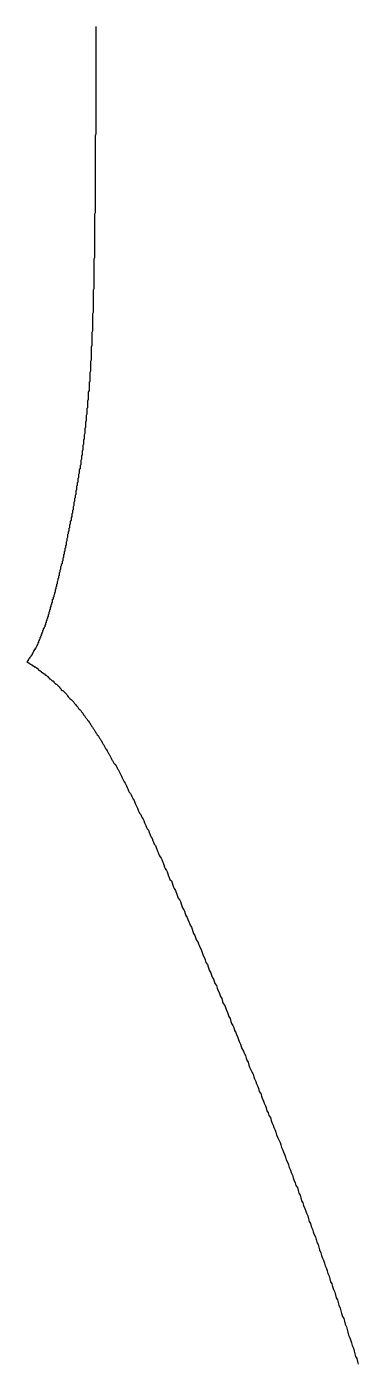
# Model space of a CAD drawing. Header units: millimetres. Extents: x 289 to 9778, y -894 to 6380.
# Drawn here: x 7183.21 to 7188, y -395.86 to -376.56 of the extents above; entities that cross this region are included whole.
import ezdxf

# ---------------------------------------------------------------- set-up
doc = ezdxf.new("R2010")
doc.units = ezdxf.units.MM

msp = doc.modelspace()

# ---------------------------------------------------------------- linework, layer by layer
for points in [[(7184.21, -376.553, 0), (7184.21, -376.573, 0), (7184.21, -376.593, 0), (7184.21, -376.613, 0), (7184.21, -376.643, 0), (7184.21, -376.663, 0), (7184.21, -376.683, 0), (7184.21, -376.703, 0), (7184.21, -376.723, 0), (7184.21, -376.743, 0), (7184.21, -376.763, 0), (7184.21, -376.783, 0), (7184.21, -376.803, 0), (7184.21, -376.833, 0), (7184.21, -376.853, 0), (7184.21, -376.873, 0), (7184.21, -376.893, 0), (7184.21, -376.913, 0), (7184.21, -376.933, 0), (7184.21, -376.963, 0), (7184.21, -376.983, 0), (7184.21, -377.003, 0), (7184.21, -377.023, 0), (7184.21, -377.053, 0), (7184.21, -377.073, 0), (7184.21, -377.093, 0), (7184.21, -377.113, 0), (7184.21, -377.143, 0), (7184.21, -377.163, 0), (7184.21, -377.183, 0), (7184.21, -377.213, 0), (7184.21, -377.233, 0), (7184.21, -377.253, 0), (7184.21, -377.283, 0), (7184.21, -377.303, 0), (7184.21, -377.323, 0), (7184.21, -377.353, 0), (7184.21, -377.373, 0), (7184.21, -377.393, 0), (7184.21, -377.423, 0), (7184.21, -377.443, 0), (7184.21, -377.473, 0), (7184.21, -377.493, 0), (7184.21, -377.513, 0), (7184.21, -377.543, 0), (7184.21, -377.563, 0), (7184.21, -377.593, 0), (7184.21, -377.613, 0), (7184.21, -377.633, 0), (7184.21, -377.663, 0), (7184.21, -377.683, 0), (7184.21, -377.713, 0), (7184.21, -377.733, 0), (7184.21, -377.763, 0), (7184.21, -377.783, 0), (7184.21, -377.813, 0), (7184.21, -377.833, 0), (7184.21, -377.853, 0), (7184.21, -377.883, 0), (7184.21, -377.903, 0), (7184.21, -377.933, 0), (7184.21, -377.953, 0), (7184.21, -377.983, 0), (7184.21, -378.003, 0), (7184.21, -378.033, 0), (7184.21, -378.053, 0), (7184.21, -378.083, 0), (7184.21, -378.103, 0), (7184.2, -378.133, 0), (7184.2, -378.153, 0), (7184.2, -378.183, 0), (7184.2, -378.203, 0), (7184.2, -378.233, 0), (7184.2, -378.253, 0), (7184.2, -378.283, 0), (7184.2, -378.313, 0), (7184.2, -378.333, 0), (7184.2, -378.363, 0), (7184.2, -378.383, 0), (7184.2, -378.413, 0), (7184.2, -378.433, 0), (7184.2, -378.463, 0), (7184.2, -378.483, 0), (7184.2, -378.513, 0), (7184.2, -378.533, 0), (7184.2, -378.563, 0), (7184.2, -378.583, 0), (7184.2, -378.613, 0), (7184.2, -378.633, 0), (7184.2, -378.663, 0), (7184.2, -378.683, 0), (7184.2, -378.713, 0), (7184.2, -378.743, 0), (7184.2, -378.763, 0), (7184.2, -378.793, 0), (7184.2, -378.813, 0), (7184.2, -378.843, 0), (7184.2, -378.863, 0), (7184.2, -378.893, 0), (7184.2, -378.913, 0), (7184.2, -378.943, 0), (7184.2, -378.963, 0), (7184.2, -378.993, 0), (7184.2, -379.013, 0), (7184.2, -379.043, 0), (7184.2, -379.063, 0), (7184.2, -379.093, 0), (7184.2, -379.113, 0), (7184.2, -379.143, 0), (7184.2, -379.163, 0), (7184.2, -379.193, 0), (7184.2, -379.213, 0), (7184.2, -379.243, 0), (7184.19, -379.263, 0), (7184.19, -379.293, 0), (7184.19, -379.313, 0), (7184.19, -379.343, 0), (7184.19, -379.363, 0), (7184.19, -379.393, 0), (7184.19, -379.413, 0), (7184.19, -379.443, 0), (7184.19, -379.463, 0), (7184.19, -379.483, 0), (7184.19, -379.513, 0), (7184.19, -379.533, 0), (7184.19, -379.563, 0), (7184.19, -379.583, 0), (7184.19, -379.613, 0), (7184.19, -379.633, 0), (7184.19, -379.653, 0), (7184.19, -379.683, 0), (7184.19, -379.703, 0), (7184.19, -379.733, 0), (7184.19, -379.753, 0), (7184.19, -379.773, 0), (7184.19, -379.803, 0), (7184.19, -379.823, 0), (7184.19, -379.843, 0), (7184.19, -379.873, 0), (7184.19, -379.893, 0), (7184.18, -379.913, 0), (7184.18, -379.943, 0), (7184.18, -379.963, 0), (7184.18, -379.983, 0), (7184.18, -380.013, 0), (7184.18, -380.033, 0), (7184.18, -380.053, 0), (7184.18, -380.083, 0), (7184.18, -380.103, 0), (7184.18, -380.123, 0), (7184.18, -380.143, 0), (7184.18, -380.173, 0), (7184.18, -380.193, 0), (7184.18, -380.213, 0), (7184.18, -380.233, 0), (7184.18, -380.263, 0), (7184.18, -380.283, 0), (7184.18, -380.303, 0), (7184.18, -380.323, 0), (7184.18, -380.343, 0), (7184.17, -380.363, 0), (7184.17, -380.393, 0), (7184.17, -380.413, 0), (7184.17, -380.433, 0), (7184.17, -380.453, 0), (7184.17, -380.473, 0), (7184.17, -380.493, 0), (7184.17, -380.513, 0), (7184.17, -380.533, 0), (7184.17, -380.553, 0), (7184.17, -380.573, 0), (7184.17, -380.603, 0), (7184.17, -380.623, 0), (7184.17, -380.643, 0), (7184.17, -380.663, 0), (7184.17, -380.683, 0), (7184.16, -380.703, 0), (7184.16, -380.723, 0), (7184.16, -380.743, 0), (7184.16, -380.763, 0), (7184.16, -380.783, 0), (7184.16, -380.793, 0), (7184.16, -380.813, 0), (7184.16, -380.833, 0), (7184.16, -380.853, 0), (7184.16, -380.873, 0), (7184.16, -380.893, 0), (7184.16, -380.913, 0), (7184.16, -380.933, 0), (7184.16, -380.953, 0), (7184.15, -380.973, 0), (7184.15, -380.983, 0), (7184.15, -381.003, 0), (7184.15, -381.023, 0), (7184.15, -381.043, 0), (7184.15, -381.063, 0), (7184.15, -381.083, 0), (7184.15, -381.093, 0), (7184.15, -381.113, 0), (7184.15, -381.133, 0), (7184.15, -381.153, 0), (7184.15, -381.163, 0), (7184.14, -381.183, 0), (7184.14, -381.203, 0), (7184.14, -381.223, 0), (7184.14, -381.233, 0), (7184.14, -381.253, 0), (7184.14, -381.273, 0), (7184.14, -381.293, 0), (7184.14, -381.303, 0), (7184.14, -381.323, 0), (7184.14, -381.343, 0), (7184.14, -381.353, 0), (7184.14, -381.373, 0), (7184.13, -381.393, 0), (7184.13, -381.403, 0), (7184.13, -381.423, 0), (7184.13, -381.443, 0), (7184.13, -381.453, 0), (7184.13, -381.473, 0), (7184.13, -381.493, 0), (7184.13, -381.503, 0), (7184.13, -381.523, 0), (7184.13, -381.533, 0), (7184.12, -381.553, 0), (7184.12, -381.573, 0), (7184.12, -381.583, 0), (7184.12, -381.603, 0), (7184.12, -381.613, 0), (7184.12, -381.633, 0), (7184.12, -381.643, 0), (7184.12, -381.663, 0), (7184.12, -381.683, 0), (7184.11, -381.693, 0), (7184.11, -381.713, 0), (7184.11, -381.723, 0), (7184.11, -381.743, 0), (7184.11, -381.753, 0), (7184.11, -381.773, 0), (7184.11, -381.783, 0), (7184.11, -381.803, 0), (7184.11, -381.813, 0), (7184.1, -381.833, 0), (7184.1, -381.843, 0), (7184.1, -381.863, 0), (7184.1, -381.873, 0), (7184.1, -381.893, 0), (7184.1, -381.903, 0), (7184.1, -381.913, 0), (7184.1, -381.933, 0), (7184.1, -381.943, 0), (7184.09, -381.963, 0), (7184.09, -381.973, 0), (7184.09, -381.993, 0), (7184.09, -382.003, 0), (7184.09, -382.013, 0), (7184.09, -382.033, 0), (7184.09, -382.043, 0), (7184.09, -382.063, 0), (7184.08, -382.073, 0), (7184.08, -382.083, 0), (7184.08, -382.103, 0), (7184.08, -382.113, 0), (7184.08, -382.133, 0), (7184.08, -382.143, 0), (7184.08, -382.153, 0), (7184.07, -382.173, 0), (7184.07, -382.183, 0), (7184.07, -382.193, 0), (7184.07, -382.213, 0), (7184.07, -382.223, 0), (7184.07, -382.243, 0), (7184.07, -382.253, 0), (7184.06, -382.263, 0), (7184.06, -382.283, 0), (7184.06, -382.293, 0), (7184.06, -382.303, 0), (7184.06, -382.323, 0), (7184.06, -382.333, 0), (7184.06, -382.343, 0), (7184.05, -382.363, 0), (7184.05, -382.373, 0), (7184.05, -382.383, 0), (7184.05, -382.393, 0), (7184.05, -382.413, 0), (7184.05, -382.423, 0), (7184.05, -382.433, 0), (7184.04, -382.453, 0), (7184.04, -382.463, 0), (7184.04, -382.473, 0), (7184.04, -382.493, 0), (7184.04, -382.503, 0), (7184.04, -382.513, 0), (7184.03, -382.523, 0), (7184.03, -382.543, 0), (7184.03, -382.553, 0), (7184.03, -382.563, 0), (7184.03, -382.583, 0), (7184.03, -382.593, 0), (7184.02, -382.603, 0), (7184.02, -382.613, 0), (7184.02, -382.633, 0), (7184.02, -382.643, 0), (7184.02, -382.653, 0), (7184.02, -382.673, 0), (7184.01, -382.683, 0), (7184.01, -382.693, 0), (7184.01, -382.703, 0), (7184.01, -382.723, 0), (7184.01, -382.733, 0), (7184.01, -382.743, 0), (7184, -382.753, 0), (7184, -382.773, 0), (7184, -382.783, 0), (7184, -382.793, 0), (7184, -382.803, 0), (7183.99, -382.823, 0), (7183.99, -382.833, 0), (7183.99, -382.843, 0), (7183.99, -382.853, 0), (7183.99, -382.873, 0), (7183.99, -382.883, 0), (7183.98, -382.893, 0), (7183.98, -382.903, 0), (7183.98, -382.923, 0), (7183.98, -382.933, 0), (7183.98, -382.943, 0), (7183.97, -382.953, 0), (7183.97, -382.973, 0), (7183.97, -382.983, 0), (7183.97, -382.993, 0), (7183.97, -383.003, 0), (7183.96, -383.023, 0), (7183.96, -383.033, 0), (7183.96, -383.043, 0), (7183.96, -383.053, 0), (7183.96, -383.073, 0), (7183.95, -383.083, 0), (7183.95, -383.093, 0), (7183.95, -383.103, 0), (7183.95, -383.123, 0), (7183.95, -383.133, 0), (7183.94, -383.143, 0), (7183.94, -383.153, 0), (7183.94, -383.173, 0), (7183.94, -383.183, 0), (7183.93, -383.193, 0), (7183.93, -383.213, 0), (7183.93, -383.223, 0), (7183.93, -383.233, 0), (7183.93, -383.243, 0), (7183.92, -383.263, 0), (7183.92, -383.273, 0), (7183.92, -383.283, 0), (7183.92, -383.293, 0), (7183.92, -383.313, 0), (7183.91, -383.323, 0), (7183.91, -383.333, 0), (7183.91, -383.353, 0), (7183.91, -383.363, 0), (7183.9, -383.373, 0), (7183.9, -383.383, 0), (7183.9, -383.403, 0), (7183.9, -383.413, 0), (7183.89, -383.423, 0), (7183.89, -383.443, 0), (7183.89, -383.453, 0), (7183.89, -383.463, 0), (7183.89, -383.473, 0), (7183.88, -383.493, 0), (7183.88, -383.503, 0), (7183.88, -383.513, 0), (7183.88, -383.533, 0), (7183.87, -383.543, 0), (7183.87, -383.553, 0), (7183.87, -383.573, 0), (7183.87, -383.583, 0), (7183.86, -383.593, 0), (7183.86, -383.603, 0), (7183.86, -383.623, 0), (7183.86, -383.633, 0), (7183.85, -383.643, 0), (7183.85, -383.663, 0), (7183.85, -383.673, 0), (7183.85, -383.683, 0), (7183.84, -383.703, 0), (7183.84, -383.713, 0), (7183.84, -383.723, 0), (7183.84, -383.743, 0), (7183.83, -383.753, 0), (7183.83, -383.763, 0), (7183.83, -383.773, 0), (7183.83, -383.793, 0), (7183.82, -383.803, 0), (7183.82, -383.813, 0), (7183.82, -383.833, 0), (7183.82, -383.843, 0), (7183.81, -383.853, 0), (7183.81, -383.873, 0), (7183.81, -383.883, 0), (7183.8, -383.893, 0), (7183.8, -383.913, 0), (7183.8, -383.923, 0), (7183.8, -383.933, 0), (7183.79, -383.953, 0), (7183.79, -383.963, 0), (7183.79, -383.973, 0), (7183.79, -383.983, 0), (7183.78, -384.003, 0), (7183.78, -384.013, 0), (7183.78, -384.023, 0), (7183.78, -384.043, 0), (7183.77, -384.053, 0), (7183.77, -384.063, 0), (7183.77, -384.083, 0), (7183.76, -384.093, 0), (7183.76, -384.103, 0), (7183.76, -384.113, 0), (7183.76, -384.133, 0), (7183.75, -384.143, 0), (7183.75, -384.153, 0), (7183.75, -384.173, 0), (7183.74, -384.183, 0), (7183.74, -384.193, 0), (7183.74, -384.203, 0), (7183.74, -384.223, 0), (7183.73, -384.233, 0), (7183.73, -384.243, 0), (7183.73, -384.263, 0), (7183.73, -384.273, 0), (7183.72, -384.283, 0), (7183.72, -384.293, 0), (7183.72, -384.313, 0), (7183.71, -384.323, 0), (7183.71, -384.333, 0), (7183.71, -384.343, 0), (7183.7, -384.363, 0), (7183.7, -384.373, 0), (7183.7, -384.383, 0), (7183.7, -384.393, 0), (7183.69, -384.413, 0), (7183.69, -384.423, 0), (7183.69, -384.433, 0), (7183.68, -384.443, 0), (7183.68, -384.463, 0), (7183.68, -384.473, 0), (7183.68, -384.483, 0), (7183.67, -384.493, 0), (7183.67, -384.513, 0), (7183.67, -384.523, 0), (7183.66, -384.533, 0), (7183.66, -384.543, 0), (7183.66, -384.553, 0), (7183.65, -384.573, 0), (7183.65, -384.583, 0), (7183.65, -384.593, 0), (7183.65, -384.603, 0), (7183.64, -384.613, 0), (7183.64, -384.633, 0), (7183.64, -384.643, 0), (7183.63, -384.653, 0), (7183.63, -384.663, 0), (7183.63, -384.673, 0), (7183.62, -384.693, 0), (7183.62, -384.703, 0), (7183.62, -384.713, 0), (7183.62, -384.723, 0), (7183.61, -384.733, 0), (7183.61, -384.743, 0), (7183.61, -384.753, 0), (7183.6, -384.773, 0), (7183.6, -384.783, 0), (7183.6, -384.793, 0), (7183.59, -384.803, 0), (7183.59, -384.813, 0), (7183.59, -384.823, 0), (7183.58, -384.833, 0), (7183.58, -384.853, 0), (7183.58, -384.863, 0), (7183.58, -384.873, 0), (7183.57, -384.883, 0), (7183.57, -384.893, 0), (7183.57, -384.903, 0), (7183.56, -384.913, 0), (7183.56, -384.923, 0), (7183.56, -384.933, 0), (7183.55, -384.943, 0), (7183.55, -384.963, 0), (7183.55, -384.973, 0), (7183.54, -384.983, 0), (7183.54, -384.993, 0), (7183.54, -385.003, 0), (7183.53, -385.013, 0), (7183.53, -385.023, 0), (7183.53, -385.033, 0), (7183.53, -385.043, 0), (7183.52, -385.053, 0), (7183.52, -385.063, 0), (7183.52, -385.073, 0), (7183.51, -385.083, 0), (7183.51, -385.093, 0), (7183.51, -385.103, 0), (7183.5, -385.113, 0), (7183.5, -385.123, 0), (7183.5, -385.133, 0), (7183.49, -385.143, 0), (7183.49, -385.153, 0), (7183.49, -385.163, 0), (7183.48, -385.173, 0), (7183.48, -385.183, 0), (7183.48, -385.193, 0), (7183.47, -385.203, 0), (7183.47, -385.213, 0), (7183.47, -385.223, 0), (7183.46, -385.233, 0), (7183.46, -385.243, 0), (7183.46, -385.243, 0), (7183.45, -385.253, 0), (7183.45, -385.263, 0), (7183.45, -385.273, 0), (7183.44, -385.283, 0), (7183.44, -385.293, 0), (7183.44, -385.303, 0), (7183.43, -385.313, 0), (7183.43, -385.323, 0), (7183.43, -385.323, 0), (7183.42, -385.333, 0), (7183.42, -385.343, 0), (7183.42, -385.353, 0), (7183.41, -385.363, 0), (7183.41, -385.373, 0), (7183.41, -385.373, 0), (7183.4, -385.383, 0), (7183.4, -385.393, 0), (7183.4, -385.403, 0), (7183.39, -385.413, 0), (7183.39, -385.413, 0), (7183.39, -385.423, 0), (7183.38, -385.433, 0), (7183.38, -385.443, 0), (7183.38, -385.453, 0), (7183.37, -385.453, 0), (7183.37, -385.463, 0), (7183.37, -385.473, 0), (7183.36, -385.483, 0), (7183.36, -385.483, 0), (7183.36, -385.493, 0), (7183.35, -385.503, 0), (7183.35, -385.503, 0), (7183.35, -385.513, 0), (7183.34, -385.523, 0), (7183.34, -385.533, 0), (7183.34, -385.533, 0), (7183.33, -385.543, 0), (7183.33, -385.553, 0), (7183.32, -385.553, 0), (7183.32, -385.563, 0), (7183.32, -385.573, 0), (7183.31, -385.573, 0), (7183.31, -385.583, 0), (7183.31, -385.583, 0), (7183.3, -385.593, 0), (7183.3, -385.603, 0), (7183.3, -385.603, 0), (7183.29, -385.613, 0), (7183.29, -385.613, 0), (7183.29, -385.623, 0), (7183.28, -385.633, 0), (7183.28, -385.633, 0), (7183.28, -385.643, 0), (7183.27, -385.643, 0), (7183.27, -385.653, 0), (7183.27, -385.653, 0), (7183.26, -385.663, 0), (7183.26, -385.663, 0), (7183.25, -385.673, 0), (7183.25, -385.673, 0), (7183.25, -385.683, 0), (7183.24, -385.683, 0), (7183.24, -385.693, 0), (7183.24, -385.693, 0), (7183.23, -385.703, 0), (7183.23, -385.703, 0), (7183.23, -385.713, 0), (7183.22, -385.713, 0), (7183.22, -385.723, 0), (7183.22, -385.723, 0), (7183.21, -385.733, 0)], [(7183.21, -385.733, 0), (7183.22, -385.733, 0), (7183.23, -385.743, 0), (7183.23, -385.743, 0), (7183.24, -385.743, 0), (7183.25, -385.753, 0), (7183.25, -385.753, 0), (7183.26, -385.763, 0), (7183.27, -385.763, 0), (7183.27, -385.763, 0), (7183.28, -385.773, 0), (7183.29, -385.773, 0), (7183.29, -385.783, 0), (7183.3, -385.783, 0), (7183.31, -385.793, 0), (7183.32, -385.793, 0), (7183.32, -385.803, 0), (7183.33, -385.803, 0), (7183.34, -385.813, 0), (7183.35, -385.813, 0), (7183.35, -385.823, 0), (7183.36, -385.823, 0), (7183.37, -385.833, 0), (7183.38, -385.843, 0), (7183.38, -385.843, 0), (7183.39, -385.853, 0), (7183.4, -385.853, 0), (7183.41, -385.863, 0), (7183.42, -385.863, 0), (7183.42, -385.873, 0), (7183.43, -385.883, 0), (7183.44, -385.883, 0), (7183.45, -385.893, 0), (7183.46, -385.903, 0), (7183.47, -385.903, 0), (7183.47, -385.913, 0), (7183.48, -385.923, 0), (7183.49, -385.923, 0), (7183.5, -385.933, 0), (7183.51, -385.943, 0), (7183.52, -385.943, 0), (7183.52, -385.953, 0), (7183.53, -385.963, 0), (7183.54, -385.973, 0), (7183.55, -385.973, 0), (7183.56, -385.983, 0), (7183.57, -385.993, 0), (7183.58, -386.003, 0), (7183.59, -386.003, 0), (7183.6, -386.013, 0), (7183.6, -386.023, 0), (7183.61, -386.033, 0), (7183.62, -386.043, 0), (7183.63, -386.053, 0), (7183.64, -386.053, 0), (7183.65, -386.063, 0), (7183.66, -386.073, 0), (7183.67, -386.083, 0), (7183.68, -386.093, 0), (7183.69, -386.103, 0), (7183.7, -386.113, 0), (7183.71, -386.123, 0), (7183.71, -386.133, 0), (7183.72, -386.143, 0), (7183.73, -386.143, 0), (7183.74, -386.153, 0), (7183.75, -386.163, 0), (7183.76, -386.173, 0), (7183.77, -386.183, 0), (7183.78, -386.193, 0), (7183.79, -386.203, 0), (7183.8, -386.223, 0), (7183.81, -386.233, 0), (7183.82, -386.243, 0), (7183.83, -386.253, 0), (7183.84, -386.263, 0), (7183.85, -386.273, 0), (7183.86, -386.283, 0), (7183.87, -386.293, 0), (7183.88, -386.303, 0), (7183.89, -386.313, 0), (7183.9, -386.333, 0), (7183.91, -386.343, 0), (7183.92, -386.353, 0), (7183.93, -386.363, 0), (7183.94, -386.373, 0), (7183.95, -386.383, 0), (7183.96, -386.403, 0), (7183.97, -386.413, 0), (7183.98, -386.423, 0), (7183.99, -386.433, 0), (7184, -386.453, 0), (7184.01, -386.463, 0), (7184.02, -386.473, 0), (7184.03, -386.493, 0), (7184.04, -386.503, 0), (7184.05, -386.513, 0), (7184.06, -386.533, 0), (7184.07, -386.543, 0), (7184.08, -386.553, 0), (7184.09, -386.573, 0), (7184.1, -386.583, 0), (7184.11, -386.603, 0), (7184.12, -386.613, 0), (7184.13, -386.633, 0), (7184.14, -386.643, 0), (7184.15, -386.663, 0), (7184.16, -386.673, 0), (7184.17, -386.693, 0), (7184.18, -386.703, 0), (7184.19, -386.723, 0), (7184.2, -386.733, 0), (7184.21, -386.753, 0), (7184.22, -386.763, 0), (7184.23, -386.783, 0), (7184.24, -386.793, 0), (7184.25, -386.813, 0), (7184.26, -386.833, 0), (7184.27, -386.843, 0), (7184.28, -386.863, 0), (7184.29, -386.873, 0), (7184.3, -386.893, 0), (7184.31, -386.913, 0), (7184.32, -386.923, 0), (7184.33, -386.943, 0), (7184.34, -386.963, 0), (7184.35, -386.983, 0), (7184.36, -386.993, 0), (7184.37, -387.013, 0), (7184.38, -387.033, 0), (7184.39, -387.053, 0), (7184.4, -387.063, 0), (7184.41, -387.083, 0), (7184.42, -387.103, 0), (7184.43, -387.123, 0), (7184.44, -387.143, 0), (7184.45, -387.153, 0), (7184.46, -387.173, 0), (7184.47, -387.193, 0), (7184.49, -387.213, 0), (7184.5, -387.233, 0), (7184.51, -387.253, 0), (7184.52, -387.273, 0), (7184.53, -387.283, 0), (7184.54, -387.303, 0), (7184.55, -387.323, 0), (7184.56, -387.343, 0), (7184.57, -387.363, 0), (7184.58, -387.383, 0), (7184.59, -387.403, 0), (7184.6, -387.423, 0), (7184.61, -387.443, 0), (7184.62, -387.463, 0), (7184.63, -387.483, 0), (7184.64, -387.503, 0), (7184.65, -387.523, 0), (7184.66, -387.543, 0), (7184.67, -387.563, 0), (7184.68, -387.593, 0), (7184.69, -387.613, 0), (7184.71, -387.633, 0), (7184.72, -387.653, 0), (7184.73, -387.673, 0), (7184.74, -387.693, 0), (7184.75, -387.713, 0), (7184.76, -387.733, 0), (7184.77, -387.763, 0), (7184.78, -387.783, 0), (7184.79, -387.803, 0), (7184.8, -387.823, 0), (7184.81, -387.843, 0), (7184.82, -387.873, 0), (7184.83, -387.893, 0), (7184.84, -387.913, 0), (7184.86, -387.933, 0), (7184.87, -387.963, 0), (7184.88, -387.983, 0), (7184.89, -388.003, 0), (7184.9, -388.023, 0), (7184.91, -388.053, 0), (7184.92, -388.073, 0), (7184.93, -388.093, 0), (7184.94, -388.123, 0), (7184.95, -388.143, 0), (7184.97, -388.163, 0), (7184.98, -388.193, 0), (7184.99, -388.213, 0), (7185, -388.243, 0), (7185.01, -388.263, 0), (7185.02, -388.283, 0), (7185.03, -388.313, 0), (7185.04, -388.333, 0), (7185.05, -388.363, 0), (7185.07, -388.383, 0), (7185.08, -388.413, 0), (7185.09, -388.433, 0), (7185.1, -388.463, 0), (7185.11, -388.483, 0), (7185.12, -388.513, 0), (7185.13, -388.533, 0), (7185.15, -388.563, 0), (7185.16, -388.583, 0), (7185.17, -388.613, 0), (7185.18, -388.633, 0), (7185.19, -388.663, 0), (7185.2, -388.693, 0), (7185.21, -388.713, 0), (7185.23, -388.743, 0), (7185.24, -388.763, 0), (7185.25, -388.793, 0), (7185.26, -388.823, 0), (7185.27, -388.843, 0), (7185.28, -388.873, 0), (7185.3, -388.893, 0), (7185.31, -388.923, 0), (7185.32, -388.953, 0), (7185.33, -388.983, 0), (7185.34, -389.003, 0), (7185.36, -389.033, 0), (7185.37, -389.063, 0), (7185.38, -389.083, 0), (7185.39, -389.113, 0), (7185.4, -389.143, 0), (7185.42, -389.173, 0), (7185.43, -389.193, 0), (7185.44, -389.223, 0), (7185.45, -389.253, 0), (7185.46, -389.283, 0), (7185.48, -389.313, 0), (7185.49, -389.333, 0), (7185.5, -389.363, 0), (7185.51, -389.393, 0), (7185.53, -389.423, 0), (7185.54, -389.453, 0), (7185.55, -389.483, 0), (7185.56, -389.503, 0), (7185.57, -389.533, 0), (7185.59, -389.563, 0), (7185.6, -389.593, 0), (7185.61, -389.623, 0), (7185.62, -389.653, 0), (7185.64, -389.683, 0), (7185.65, -389.713, 0), (7185.66, -389.743, 0), (7185.68, -389.773, 0), (7185.69, -389.803, 0), (7185.7, -389.823, 0), (7185.71, -389.853, 0), (7185.73, -389.883, 0), (7185.74, -389.913, 0), (7185.75, -389.943, 0), (7185.76, -389.973, 0), (7185.78, -390.003, 0), (7185.79, -390.033, 0), (7185.8, -390.073, 0), (7185.82, -390.103, 0), (7185.83, -390.133, 0), (7185.84, -390.163, 0), (7185.85, -390.193, 0), (7185.87, -390.223, 0), (7185.88, -390.253, 0), (7185.89, -390.283, 0), (7185.91, -390.313, 0), (7185.92, -390.343, 0), (7185.93, -390.373, 0), (7185.95, -390.403, 0), (7185.96, -390.443, 0), (7185.97, -390.473, 0), (7185.99, -390.503, 0), (7186, -390.533, 0), (7186.01, -390.563, 0), (7186.03, -390.593, 0), (7186.04, -390.633, 0), (7186.05, -390.663, 0), (7186.07, -390.693, 0), (7186.08, -390.723, 0), (7186.09, -390.753, 0), (7186.11, -390.793, 0), (7186.12, -390.823, 0), (7186.13, -390.853, 0), (7186.15, -390.883, 0), (7186.16, -390.923, 0), (7186.17, -390.953, 0), (7186.19, -390.983, 0), (7186.2, -391.013, 0), (7186.21, -391.053, 0), (7186.23, -391.083, 0), (7186.24, -391.113, 0), (7186.26, -391.153, 0), (7186.27, -391.183, 0), (7186.28, -391.213, 0), (7186.3, -391.253, 0), (7186.31, -391.283, 0), (7186.32, -391.313, 0), (7186.34, -391.353, 0), (7186.35, -391.383, 0), (7186.37, -391.413, 0), (7186.38, -391.453, 0), (7186.39, -391.483, 0), (7186.41, -391.513, 0), (7186.42, -391.553, 0), (7186.43, -391.583, 0), (7186.45, -391.623, 0), (7186.46, -391.653, 0), (7186.48, -391.683, 0), (7186.49, -391.723, 0), (7186.5, -391.753, 0), (7186.52, -391.793, 0), (7186.53, -391.823, 0), (7186.55, -391.863, 0), (7186.56, -391.893, 0), (7186.57, -391.933, 0), (7186.59, -391.963, 0), (7186.6, -392.003, 0), (7186.61, -392.033, 0), (7186.63, -392.073, 0), (7186.64, -392.103, 0), (7186.66, -392.143, 0), (7186.67, -392.173, 0), (7186.68, -392.213, 0), (7186.7, -392.243, 0), (7186.71, -392.283, 0), (7186.73, -392.313, 0), (7186.74, -392.353, 0), (7186.75, -392.383, 0), (7186.77, -392.423, 0), (7186.78, -392.453, 0), (7186.8, -392.493, 0), (7186.81, -392.523, 0), (7186.82, -392.563, 0), (7186.84, -392.603, 0), (7186.85, -392.633, 0), (7186.87, -392.673, 0), (7186.88, -392.703, 0), (7186.89, -392.743, 0), (7186.91, -392.783, 0), (7186.92, -392.813, 0), (7186.94, -392.853, 0), (7186.95, -392.883, 0), (7186.96, -392.923, 0), (7186.98, -392.963, 0), (7186.99, -392.993, 0), (7187, -393.033, 0), (7187.02, -393.073, 0), (7187.03, -393.103, 0), (7187.05, -393.143, 0), (7187.06, -393.183, 0), (7187.07, -393.213, 0), (7187.09, -393.253, 0), (7187.1, -393.293, 0), (7187.12, -393.323, 0), (7187.13, -393.363, 0), (7187.14, -393.403, 0), (7187.16, -393.433, 0), (7187.17, -393.473, 0), (7187.18, -393.513, 0), (7187.2, -393.543, 0), (7187.21, -393.583, 0), (7187.23, -393.623, 0), (7187.24, -393.663, 0), (7187.25, -393.693, 0), (7187.27, -393.733, 0), (7187.28, -393.773, 0), (7187.29, -393.813, 0), (7187.31, -393.843, 0), (7187.32, -393.883, 0), (7187.34, -393.923, 0), (7187.35, -393.963, 0), (7187.36, -393.993, 0), (7187.38, -394.033, 0), (7187.39, -394.073, 0), (7187.4, -394.113, 0), (7187.42, -394.143, 0), (7187.43, -394.183, 0), (7187.44, -394.223, 0), (7187.46, -394.263, 0), (7187.47, -394.303, 0), (7187.48, -394.333, 0), (7187.5, -394.373, 0), (7187.51, -394.413, 0), (7187.52, -394.453, 0), (7187.54, -394.493, 0), (7187.55, -394.523, 0), (7187.56, -394.563, 0), (7187.58, -394.603, 0), (7187.59, -394.643, 0), (7187.6, -394.683, 0), (7187.62, -394.713, 0), (7187.63, -394.753, 0), (7187.64, -394.793, 0), (7187.66, -394.833, 0), (7187.67, -394.873, 0), (7187.68, -394.913, 0), (7187.7, -394.943, 0), (7187.71, -394.983, 0), (7187.72, -395.023, 0), (7187.74, -395.063, 0), (7187.75, -395.103, 0), (7187.76, -395.143, 0), (7187.77, -395.183, 0), (7187.79, -395.213, 0), (7187.8, -395.253, 0), (7187.81, -395.293, 0), (7187.83, -395.333, 0), (7187.84, -395.373, 0), (7187.85, -395.413, 0), (7187.86, -395.453, 0), (7187.88, -395.493, 0), (7187.89, -395.523, 0), (7187.9, -395.563, 0), (7187.91, -395.603, 0), (7187.93, -395.643, 0), (7187.94, -395.683, 0), (7187.95, -395.723, 0), (7187.96, -395.763, 0), (7187.98, -395.793, 0), (7187.99, -395.833, 0), (7188, -395.873, 0)]]:
    msp.add_polyline3d(points)

doc.saveas('drawing.dxf')
